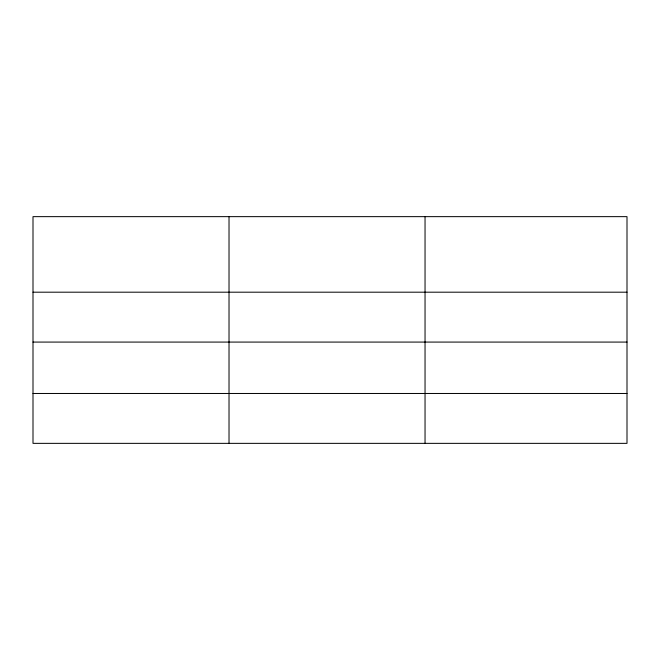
<?xml version="1.0" encoding="UTF-8"?>
<svg xmlns="http://www.w3.org/2000/svg" width="660" height="660" viewBox="0 0 660 660"><rect width="100%" height="100%" fill="white"/><g stroke="black" fill="none" stroke-linecap="round" stroke-linejoin="round"><path stroke-width="0.99" d="M627 342.078L627 216.645L33 216.645L33 443.355L627 443.355L627 342.078L33 342.078M33 292.19L627 292.19M33 393.475L627 393.475M425.04 216.645L425.04 443.355M229.02 216.645L229.02 443.355"/></g></svg>
